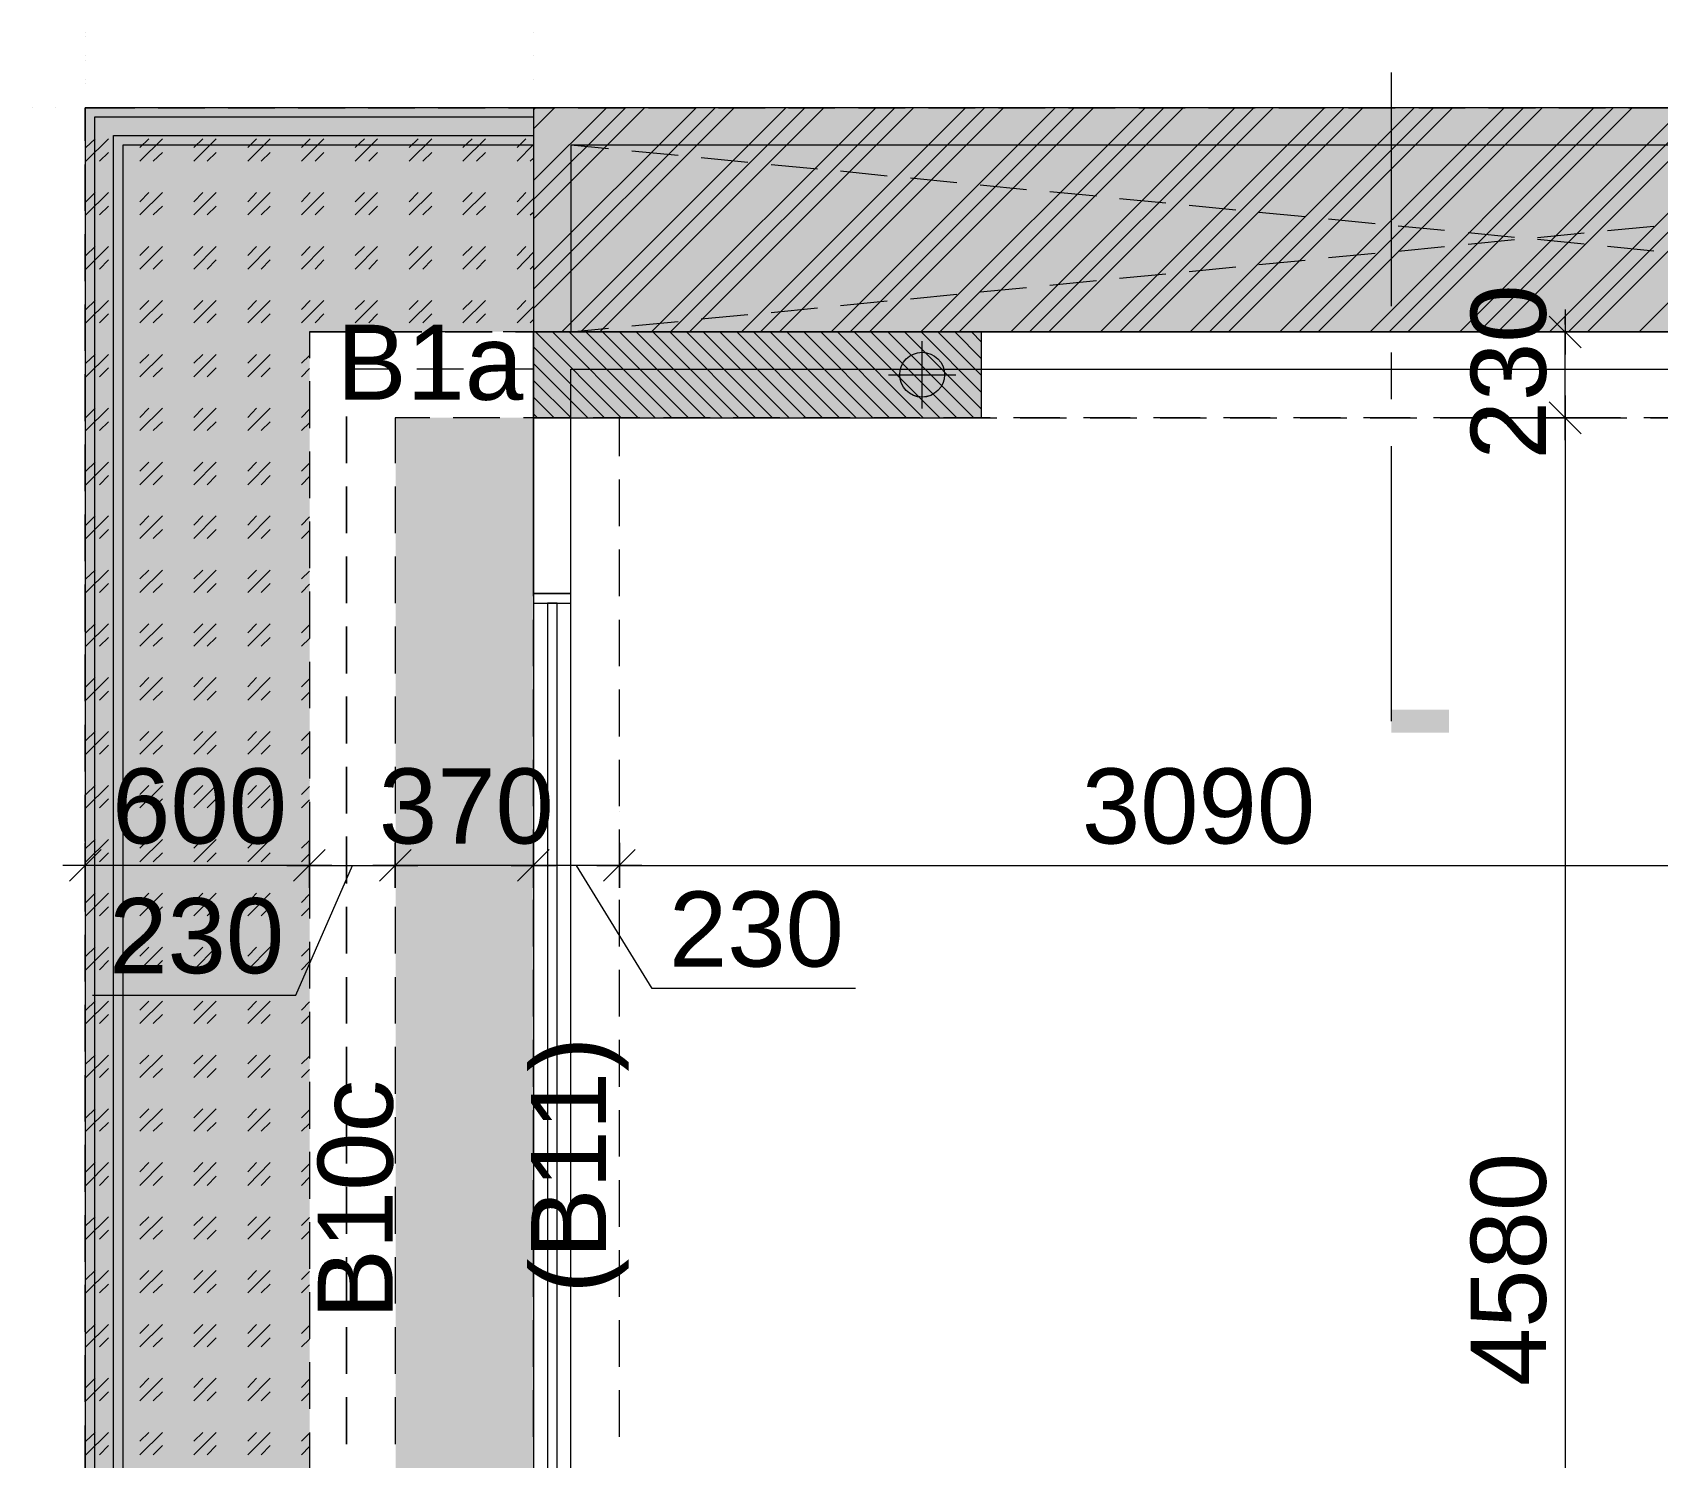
# Model space of a CAD drawing. Header units: millimetres. Extents: x -1303 to 98744, y -1303 to 90097.
# Drawn here: x 53802 to 58153, y 77660 to 81474 of the extents above; entities that cross this region are included whole.
import ezdxf

# ---------------------------------------------------------------- set-up
doc = ezdxf.new("R2010")
doc.units = ezdxf.units.MM
doc.layers.add('PDF_Geometry', color=7, linetype='Continuous')
doc.layers.add('PDF_Text', color=7, linetype='Continuous')
doc.layers.add('PDF_Solid Fills', color=192, linetype='Continuous', true_color=0xc2c0c0c0)
doc.styles.add('PDF ArialMT', font='arial.ttf')

msp = doc.modelspace()

# ---------------------------------------------------------------- linework, layer by layer
at = {"layer": 'PDF_Geometry', "lineweight": 0}
for points in [[(53943.54554, 81473.56296), (53943.54554, 81473.56296)], [(53943.54554, 81461.7115), (53943.54554, 81461.7115)], [(55143.59199, 81473.56296), (55143.59199, 81473.56296)], [(55143.59199, 81473.56296), (55143.59199, 81473.56296)], [(53943.54554, 81410.93373), (53943.54554, 81410.93373)], [(53943.54554, 81399.09054), (53943.54554, 81399.09054)], [(55143.59199, 81410.93373), (55143.59199, 81410.93373)], [(55143.59199, 81410.93373), (55143.59199, 81410.93373)], [(53943.54554, 81348.31276), (53943.54554, 81348.31276)], [(53943.54554, 81336.46131), (53943.54554, 81336.46131)], [(55143.59199, 81348.31276), (55143.59199, 81348.31276)], [(55143.59199, 81348.31276), (55143.59199, 81348.31276)], [(53802.21242, 81272.1461), (53802.21242, 81272.1461)], [(53863.99452, 81272.1461), (53863.99452, 81272.1461)], [(53943.54554, 81183.28499), (53943.54554, 81272.1461), (54076.41571, 81272.1461)], [(53943.54554, 81272.1461), (53943.54554, 81272.1461)], [(53943.54554, 81272.1461), (53943.54554, 81272.1461)], [(53943.54554, 81272.1461), (53943.54554, 81272.1461)], [(54139.04081, 81272.1461), (54263.44388, 81272.1461)], [(54326.0731, 81272.1461), (54451.3233, 81272.1461)], [(54513.94839, 81272.1461), (54639.20272, 81272.1461)], [(54700.9807, 81272.1461), (54826.23089, 81272.1461)], [(54888.86012, 81272.1461), (55014.11032, 81272.1461)], [(55076.73541, 81272.1461), (55201.14262, 81272.1461)], [(55143.59199, 81077.49796), (55339.08725, 81272.1461)], [(55143.59199, 80837.14652), (55579.43457, 81272.1461)], [(55143.59199, 81267.06336), (55149.51772, 81272.1461)], [(55143.59199, 81026.72018), (55389.86503, 81272.1461)], [(55143.59199, 80786.36874), (55630.21234, 81272.1461)], [(55143.59199, 81215.4426), (55200.29549, 81272.1461)], [(55143.59199, 80975.09115), (55440.6428, 81272.1461)], [(55143.59199, 80734.74797), (55680.99012, 81272.1461)], [(55143.59199, 81272.1461), (55143.59199, 81272.1461)], [(55143.59199, 81272.1461), (55143.59199, 81272.1461)], [(55219.75866, 80672.11875), (55819.78601, 81272.1461)], [(55263.76771, 81272.1461), (55389.01791, 81272.1461)], [(55270.53643, 80672.11875), (55870.56378, 81272.1461)], [(55321.31421, 80672.11875), (55921.34156, 81272.1461)], [(55451.64713, 81272.1461), (55576.0502, 81272.1461)], [(55460.1101, 80672.11875), (56060.13332, 81272.1461)], [(55510.88787, 80672.11875), (56110.9111, 81272.1461)], [(55561.66565, 80672.11875), (56161.68888, 81272.1461)], [(55638.67531, 81272.1461), (55763.92963, 81272.1461)], [(55700.45741, 80672.11875), (56300.48063, 81272.1461)], [(55751.23519, 80672.11875), (56351.25841, 81272.1461)], [(55802.01296, 80672.11875), (56402.03619, 81272.1461)], [(55826.55473, 81272.1461), (55950.96193, 81272.1461)], [(55940.80472, 80672.11875), (56540.82794, 81272.1461)], [(55991.5825, 80672.11875), (56591.60572, 81272.1461)], [(56013.58703, 81272.1461), (56138.83722, 81272.1461)], [(56043.2074, 80672.11875), (56643.23062, 81272.1461)], [(56181.15203, 80672.11875), (56781.17526, 81272.1461)], [(56201.46232, 81272.1461), (56326.71665, 81272.1461)], [(56231.92981, 80672.11875), (56831.95304, 81272.1461)], [(56283.55471, 80672.11875), (56883.57793, 81272.1461)], [(56388.49462, 81272.1461), (56513.74894, 81272.1461)], [(56421.49935, 80672.11875), (57021.5267, 81272.1461)], [(56472.27713, 80672.11875), (57072.30448, 81272.1461)], [(56523.90202, 80672.11875), (57123.92525, 81272.1461)], [(56576.37405, 81272.1461), (56701.62423, 81272.1461)], [(56661.85079, 80672.11875), (57261.87402, 81272.1461)], [(56713.47156, 80672.11875), (57313.49891, 81272.1461)], [(56764.24934, 81272.1461), (56888.65654, 81272.1461)], [(56764.24934, 80672.11875), (57364.27669, 81272.1461)], [(56902.19811, 80672.11875), (57502.22133, 81272.1461)], [(56951.28163, 81272.1461), (57076.53596, 81272.1461)], [(56953.823, 80672.11875), (57553.84623, 81272.1461)], [(57004.60077, 80672.11875), (57604.624, 81272.1461)], [(57139.16106, 81272.1461), (57263.56413, 81272.1461)], [(57142.54542, 80672.11875), (57742.56864, 81272.1461)], [(57194.17032, 80672.11875), (57794.19354, 81272.1461)], [(57244.94809, 80672.11875), (57844.97131, 81272.1461)], [(57326.19335, 81272.1461), (57451.44355, 81272.1461)], [(57383.73985, 80672.11875), (57982.91595, 81272.1461)], [(57434.51763, 80672.11875), (58034.54085, 81272.1461)], [(57485.2954, 80672.11875), (58085.31862, 81272.1461)], [(57514.06865, 81272.1461), (57638.47585, 81272.1461)], [(57624.08716, 80672.11875), (58224.11039, 81272.1461)], [(57674.86493, 80672.11875), (58274.88816, 81272.1461)], [(57701.10095, 81272.1461), (57826.35114, 81272.1461)], [(57725.64271, 80672.11875), (58325.66594, 81272.1461)], [(57864.43448, 80672.11875), (58464.46183, 81272.1461)], [(57888.98037, 81272.1461), (58014.23057, 81272.1461)], [(57915.21225, 80672.11875), (58515.2396, 81272.1461)], [(57965.99003, 80672.11875), (58566.01738, 81272.1461)], [(58076.00854, 81272.1461), (58201.26287, 81272.1461)], [(58104.78592, 80672.11875), (58704.80914, 81272.1461)], [(53945.23979, 81129.11873), (54005.32352, 81189.21072)], [(53945.23979, 81165.50781), (53969.78156, 81189.21072)], [(53981.62888, 81129.11873), (54005.32352, 81152.81337)], [(54089.95315, 81129.11873), (54150.041, 81189.21072)], [(54089.95315, 81165.50781), (54113.65192, 81189.21072)], [(54125.49924, 81129.11873), (54150.041, 81152.81337)], [(54233.82351, 81129.11873), (54293.91137, 81189.21072)], [(54233.82351, 81165.50781), (54258.3694, 81189.21072)], [(54270.21673, 81129.11873), (54293.91137, 81152.81337)], [(54378.54099, 81129.11873), (54438.62886, 81189.21072)], [(54378.54099, 81165.50781), (54402.23977, 81189.21072)], [(54414.08709, 81129.11873), (54438.62886, 81152.81337)], [(54522.41136, 81129.11873), (54582.49922, 81189.21072)], [(54522.41136, 81165.50781), (54546.11013, 81189.21072)], [(54558.80458, 81129.11873), (54582.49922, 81152.81337)], [(54666.28172, 81129.11873), (54726.36959, 81189.21072)], [(54666.28172, 81165.50781), (54690.82349, 81189.21072)], [(54702.67494, 81129.11873), (54726.36959, 81152.81337)], [(54810.99921, 81129.11873), (54871.08708, 81189.21072)], [(54810.99921, 81165.50781), (54834.69386, 81189.21072)], [(54847.3883, 81129.11873), (54871.08708, 81152.81337)], [(54954.86958, 81129.11873), (55014.95744, 81189.21072)], [(54954.86958, 81165.50781), (54979.41134, 81189.21072)], [(54991.25867, 81129.11873), (55014.95744, 81152.81337)], [(55099.58707, 81165.50781), (55123.2817, 81189.21072)], [(55099.58707, 81129.11873), (55143.59199, 81173.97077)], [(53943.54554, 80996.24856), (53943.54554, 81120.65577)], [(55135.12903, 81129.11873), (55143.59199, 81137.58169)], [(53945.23979, 80985.24837), (54005.32352, 81045.34036)], [(53945.23979, 81020.79446), (53969.78156, 81045.34036)], [(54089.95315, 80985.24837), (54150.041, 81045.34036)], [(54089.95315, 81020.79446), (54113.65192, 81045.34036)], [(54233.82351, 80985.24837), (54293.91137, 81045.34036)], [(54233.82351, 81020.79446), (54258.3694, 81045.34036)], [(54378.54099, 80985.24837), (54438.62886, 81045.34036)], [(54378.54099, 81020.79446), (54402.23977, 81045.34036)], [(54522.41136, 80985.24837), (54582.49922, 81045.34036)], [(54522.41136, 81020.79446), (54546.11013, 81045.34036)], [(54666.28172, 80985.24837), (54726.36959, 81045.34036)], [(54666.28172, 81020.79446), (54690.82349, 81045.34036)], [(54810.99921, 80985.24837), (54871.08708, 81045.34036)], [(54810.99921, 81020.79446), (54834.69386, 81045.34036)], [(54954.86958, 80985.24837), (55014.95744, 81045.34036)], [(54954.86958, 81020.79446), (54979.41134, 81045.34036)], [(55099.58707, 81020.79446), (55123.2817, 81045.34036)], [(55099.58707, 80985.24837), (55143.59199, 81029.25742)], [(53981.62888, 80985.24837), (54005.32352, 81008.943)], [(54125.49924, 80985.24837), (54150.041, 81008.943)], [(54270.21673, 80985.24837), (54293.91137, 81008.943)], [(54414.08709, 80985.24837), (54438.62886, 81008.943)], [(54558.80458, 80985.24837), (54582.49922, 81008.943)], [(54702.67494, 80985.24837), (54726.36959, 81008.943)], [(54847.3883, 80985.24837), (54871.08708, 81008.943)], [(54991.25867, 80985.24837), (55014.95744, 81008.943)], [(55135.12903, 80985.24837), (55143.59199, 80992.86833)], [(53943.54554, 80808.37741), (53943.54554, 80933.62759)], [(53945.23979, 80840.535), (54005.32352, 80900.61874)], [(53945.23979, 80876.92409), (53969.78156, 80900.61874)], [(54089.95315, 80840.535), (54150.041, 80900.61874)], [(54089.95315, 80876.92409), (54113.65192, 80900.61874)], [(54233.82351, 80840.535), (54293.91137, 80900.61874)], [(54233.82351, 80876.92409), (54258.3694, 80900.61874)], [(54378.54099, 80840.535), (54438.62886, 80900.61874)], [(54378.54099, 80876.92409), (54402.23977, 80900.61874)], [(54522.41136, 80840.535), (54582.49922, 80900.61874)], [(54522.41136, 80876.92409), (54546.11013, 80900.61874)], [(54666.28172, 80840.535), (54726.36959, 80900.61874)], [(54666.28172, 80876.92409), (54690.82349, 80900.61874)], [(54810.99921, 80840.535), (54871.08708, 80900.61874)], [(54810.99921, 80876.92409), (54834.69386, 80900.61874)], [(54954.86958, 80840.535), (55014.95744, 80900.61874)], [(54954.86958, 80876.92409), (54979.41134, 80900.61874)], [(55099.58707, 80876.92409), (55123.2817, 80900.61874)], [(53981.62888, 80840.535), (54005.32352, 80865.07264)], [(54125.49924, 80840.535), (54150.041, 80865.07264)], [(54270.21673, 80840.535), (54293.91137, 80865.07264)], [(54414.08709, 80840.535), (54438.62886, 80865.07264)], [(54558.80458, 80840.535), (54582.49922, 80865.07264)], [(54702.67494, 80840.535), (54726.36959, 80865.07264)], [(54847.3883, 80840.535), (54871.08708, 80865.07264)], [(54991.25867, 80840.535), (55014.95744, 80865.07264)], [(55099.58707, 80840.535), (55143.59199, 80885.38706)], [(55135.12903, 80840.535), (55143.59199, 80848.99797)], [(53943.54554, 80621.34097), (53943.54554, 80745.74817)], [(53945.23979, 80696.66464), (54005.32352, 80756.74837)], [(53945.23979, 80732.21074), (53969.78156, 80756.74837)], [(53981.62888, 80696.66464), (54005.32352, 80720.35929)], [(54089.95315, 80696.66464), (54150.041, 80756.74837)], [(54089.95315, 80732.21074), (54113.65192, 80756.74837)], [(54125.49924, 80696.66464), (54150.041, 80720.35929)], [(54233.82351, 80696.66464), (54293.91137, 80756.74837)], [(54233.82351, 80732.21074), (54258.3694, 80756.74837)], [(54270.21673, 80696.66464), (54293.91137, 80720.35929)], [(54378.54099, 80696.66464), (54438.62886, 80756.74837)], [(54378.54099, 80732.21074), (54402.23977, 80756.74837)], [(54414.08709, 80696.66464), (54438.62886, 80720.35929)], [(54522.41136, 80696.66464), (54582.49922, 80756.74837)], [(54522.41136, 80732.21074), (54546.11013, 80756.74837)], [(54558.80458, 80696.66464), (54582.49922, 80720.35929)], [(54666.28172, 80696.66464), (54726.36959, 80756.74837)], [(54666.28172, 80732.21074), (54690.82349, 80756.74837)], [(54702.67494, 80696.66464), (54726.36959, 80720.35929)], [(54810.99921, 80696.66464), (54871.08708, 80756.74837)], [(54810.99921, 80732.21074), (54834.69386, 80756.74837)], [(54847.3883, 80696.66464), (54871.08708, 80720.35929)], [(54954.86958, 80696.66464), (55014.95744, 80756.74837)], [(54954.86958, 80732.21074), (54979.41134, 80756.74837)], [(54991.25867, 80696.66464), (55014.95744, 80720.35929)], [(55099.58707, 80732.21074), (55123.2817, 80756.74837)], [(55099.58707, 80696.66464), (55143.59199, 80740.6737)], [(55135.12903, 80696.66464), (55143.59199, 80705.1276)], [(55149.51772, 80672.11875), (55378.86483, 80441.92451)], [(55194.36977, 80672.11875), (55423.71688, 80441.92451)], [(55239.22595, 80672.11875), (55469.41605, 80441.92451)], [(55284.07799, 80672.11875), (55514.27224, 80441.92451)], [(55328.93418, 80672.11875), (55559.12428, 80441.92451)], [(55373.78623, 80672.11875), (55603.98046, 80441.92451)], [(55418.63828, 80672.11875), (55648.83251, 80441.92451)], [(55463.49446, 80672.11875), (55693.68456, 80441.92451)], [(55508.3465, 80672.11875), (55738.54075, 80441.92451)], [(55553.20268, 80672.11875), (55783.39279, 80441.92451)], [(55598.05474, 80672.11875), (55828.24897, 80441.92451)], [(55642.90679, 80672.11875), (55873.10102, 80441.92451)], [(55687.76297, 80672.11875), (55917.95307, 80441.92451)], [(55732.61501, 80672.11875), (55962.80925, 80441.92451)], [(55777.47119, 80672.11875), (56007.6613, 80441.92451)], [(55822.32325, 80672.11875), (56052.51748, 80441.92451)], [(55868.02241, 80672.11875), (56097.36953, 80441.92451)], [(55912.8786, 80672.11875), (56142.22158, 80441.92451)], [(55957.73065, 80672.11875), (56187.07776, 80441.92451)], [(56002.5827, 80672.11875), (56231.92981, 80441.92451)], [(56047.43888, 80672.11875), (56277.62898, 80441.92451)], [(56092.29092, 80672.11875), (56322.48517, 80441.92451)], [(56137.14711, 80672.11875), (56343.64257, 80465.62742)], [(56181.99916, 80672.11875), (56343.64257, 80510.47946)], [(56226.85121, 80672.11875), (56343.64257, 80555.33151)], [(56271.70739, 80672.11875), (56343.64257, 80600.18357)], [(56316.55943, 80672.11875), (56343.64257, 80645.03561)], [(57905.90629, 80672.11875), (57905.90629, 80672.11875)], [(57997.30464, 80672.11875), (57997.30464, 80672.11875)], [(58059.92973, 80672.11875), (58059.92973, 80672.11875)], [(58122.55484, 80672.11875), (58122.55484, 80672.11875)], [(55143.59199, 80632.34117), (55334.00865, 80441.92451)], [(53945.23979, 80551.94302), (54005.32352, 80612.03501)], [(53945.23979, 80588.34038), (53969.78156, 80612.03501)], [(54089.95315, 80551.94302), (54150.041, 80612.03501)], [(54089.95315, 80588.34038), (54113.65192, 80612.03501)], [(54233.82351, 80551.94302), (54293.91137, 80612.03501)], [(54233.82351, 80588.34038), (54258.3694, 80612.03501)], [(54378.54099, 80551.94302), (54438.62886, 80612.03501)], [(54378.54099, 80588.34038), (54402.23977, 80612.03501)], [(54522.41136, 80588.34038), (54543.56876, 80609.49778)], [(55143.59199, 80587.48912), (55289.1566, 80441.92451)], [(53943.54554, 80433.46154), (53943.54554, 80558.72001)], [(53981.62888, 80551.94302), (54005.32352, 80576.48892)], [(54125.49924, 80551.94302), (54150.041, 80576.48892)], [(54270.21673, 80551.94302), (54293.91137, 80576.48892)], [(54414.08709, 80551.94302), (54438.62886, 80576.48892)], [(54522.41136, 80551.94302), (54543.56876, 80573.95168)], [(55143.59199, 80542.63707), (55244.30455, 80441.92451)], [(53945.23979, 80408.07266), (54005.32352, 80468.16465)], [(53945.23979, 80443.61876), (53969.78156, 80468.16465)], [(54089.95315, 80408.07266), (54150.041, 80468.16465)], [(54089.95315, 80443.61876), (54113.65192, 80468.16465)], [(54233.82351, 80408.07266), (54293.91137, 80468.16465)], [(54233.82351, 80443.61876), (54258.3694, 80468.16465)], [(54378.54099, 80408.07266), (54438.62886, 80468.16465)], [(54378.54099, 80443.61876), (54402.23977, 80468.16465)], [(54522.41136, 80443.61876), (54543.56876, 80465.62742)], [(55143.59199, 80497.78502), (55199.44837, 80441.92451)], [(53981.62888, 80408.07266), (54005.32352, 80431.77557)], [(54125.49924, 80408.07266), (54150.041, 80431.77557)], [(54270.21673, 80408.07266), (54293.91137, 80431.77557)], [(54414.08709, 80408.07266), (54438.62886, 80431.77557)], [(54522.41136, 80408.07266), (54543.56876, 80429.23006)], [(55143.59199, 80452.93298), (55154.59632, 80441.92451)], [(57905.90629, 80441.92451), (57905.90629, 80441.92451)], [(57905.90629, 80441.92451), (57905.90629, 80441.92451)], [(57997.30464, 80441.92451), (57997.30464, 80441.92451)], [(57997.30464, 80441.92451), (57997.30464, 80441.92451)], [(58059.92973, 80441.92451), (58059.92973, 80441.92451)], [(58059.92973, 80441.92451), (58059.92973, 80441.92451)], [(58122.55484, 80441.92451), (58122.55484, 80441.92451)], [(58122.55484, 80441.92451), (58122.55484, 80441.92451)], [(53943.54554, 80246.43338), (53943.54554, 80370.84058)], [(53945.23979, 80263.3593), (54005.32352, 80323.44303)], [(53945.23979, 80299.74839), (53969.78156, 80323.44303)], [(53981.62888, 80263.3593), (54005.32352, 80287.9052)], [(54089.95315, 80263.3593), (54150.041, 80323.44303)], [(54089.95315, 80299.74839), (54113.65192, 80323.44303)], [(54125.49924, 80263.3593), (54150.041, 80287.9052)], [(54233.82351, 80263.3593), (54293.91137, 80323.44303)], [(54233.82351, 80299.74839), (54258.3694, 80323.44303)], [(54270.21673, 80263.3593), (54293.91137, 80287.9052)], [(54378.54099, 80263.3593), (54438.62886, 80323.44303)], [(54378.54099, 80299.74839), (54402.23977, 80323.44303)], [(54414.08709, 80263.3593), (54438.62886, 80287.9052)], [(54522.41136, 80299.74839), (54543.56876, 80320.9058)], [(54522.41136, 80263.3593), (54543.56876, 80285.3597)], [(53943.54554, 80058.55396), (53943.54554, 80183.80415)], [(53945.23979, 80119.48894), (54005.32352, 80179.57266)], [(53945.23979, 80155.03503), (53969.78156, 80179.57266)], [(54089.95315, 80119.48894), (54150.041, 80179.57266)], [(54089.95315, 80155.03503), (54113.65192, 80179.57266)], [(54233.82351, 80119.48894), (54293.91137, 80179.57266)], [(54233.82351, 80155.03503), (54258.3694, 80179.57266)], [(54378.54099, 80119.48894), (54438.62886, 80179.57266)], [(54378.54099, 80155.03503), (54402.23977, 80179.57266)], [(54522.41136, 80155.03503), (54543.56876, 80177.03543)], [(53981.62888, 80119.48894), (54005.32352, 80143.18358)], [(54125.49924, 80119.48894), (54150.041, 80143.18358)], [(54270.21673, 80119.48894), (54293.91137, 80143.18358)], [(54414.08709, 80119.48894), (54438.62886, 80143.18358)], [(54522.41136, 80119.48894), (54543.56876, 80140.64635)], [(53945.23979, 79974.77559), (54005.32352, 80034.85931)], [(53945.23979, 80011.16467), (53969.78156, 80034.85931)], [(54089.95315, 79974.77559), (54150.041, 80034.85931)], [(54089.95315, 80011.16467), (54113.65192, 80034.85931)], [(54233.82351, 79974.77559), (54293.91137, 80034.85931)], [(54233.82351, 80011.16467), (54258.3694, 80034.85931)], [(54378.54099, 79974.77559), (54438.62886, 80034.85931)], [(54378.54099, 80011.16467), (54402.23977, 80034.85931)], [(54522.41136, 80011.16467), (54543.56876, 80032.32207)], [(53943.54554, 79870.67453), (53943.54554, 79995.93299)], [(53981.62888, 79974.77559), (54005.32352, 79999.31322)], [(54125.49924, 79974.77559), (54150.041, 79999.31322)], [(54270.21673, 79974.77559), (54293.91137, 79999.31322)], [(54414.08709, 79974.77559), (54438.62886, 79999.31322)], [(54522.41136, 79974.77559), (54543.56876, 79996.77598)], [(53945.23979, 79830.90522), (54005.32352, 79890.98895)], [(53945.23979, 79867.2943), (53969.78156, 79890.98895)], [(54089.95315, 79830.90522), (54150.041, 79890.98895)], [(54089.95315, 79867.2943), (54113.65192, 79890.98895)], [(54233.82351, 79830.90522), (54293.91137, 79890.98895)], [(54233.82351, 79867.2943), (54258.3694, 79890.98895)], [(54378.54099, 79830.90522), (54438.62886, 79890.98895)], [(54378.54099, 79867.2943), (54402.23977, 79890.98895)], [(53981.62888, 79830.90522), (54005.32352, 79854.59986)], [(54125.49924, 79830.90522), (54150.041, 79854.59986)], [(54270.21673, 79830.90522), (54293.91137, 79854.59986)], [(54414.08709, 79830.90522), (54438.62886, 79854.59986)], [(54522.41136, 79867.2943), (54543.56876, 79888.45171)], [(54522.41136, 79830.90522), (54543.56876, 79852.06263)], [(53943.54554, 79683.64636), (53943.54554, 79808.89656)], [(53945.23979, 79687.03486), (54005.32352, 79747.11858)], [(53945.23979, 79722.57268), (53969.78156, 79747.11858)], [(54089.95315, 79687.03486), (54150.041, 79747.11858)], [(54089.95315, 79722.57268), (54113.65192, 79747.11858)], [(54233.82351, 79687.03486), (54293.91137, 79747.11858)], [(54233.82351, 79722.57268), (54258.3694, 79747.11858)], [(54378.54099, 79687.03486), (54438.62886, 79747.11858)], [(54378.54099, 79722.57268), (54402.23977, 79747.11858)], [(54522.41136, 79722.57268), (54543.56876, 79743.73009)], [(53981.62888, 79687.03486), (54005.32352, 79710.72949)], [(54125.49924, 79687.03486), (54150.041, 79710.72949)], [(54270.21673, 79687.03486), (54293.91137, 79710.72949)], [(54414.08709, 79687.03486), (54438.62886, 79710.72949)], [(54522.41136, 79687.03486), (54543.56876, 79708.19226)], [(53943.54554, 79495.76694), (53943.54554, 79621.01713)], [(53945.23979, 79542.31324), (54005.32352, 79602.40523)], [(53945.23979, 79578.70232), (53969.78156, 79602.40523)], [(54089.95315, 79542.31324), (54150.041, 79602.40523)], [(54089.95315, 79578.70232), (54113.65192, 79602.40523)], [(54233.82351, 79542.31324), (54293.91137, 79602.40523)], [(54233.82351, 79578.70232), (54258.3694, 79602.40523)], [(54378.54099, 79542.31324), (54438.62886, 79602.40523)], [(54378.54099, 79578.70232), (54402.23977, 79602.40523)], [(54522.41136, 79578.70232), (54543.56876, 79599.85973)], [(53981.62888, 79542.31324), (54005.32352, 79566.00787)], [(54125.49924, 79542.31324), (54150.041, 79566.00787)], [(54270.21673, 79542.31324), (54293.91137, 79566.00787)], [(54414.08709, 79542.31324), (54438.62886, 79566.00787)], [(54522.41136, 79542.31324), (54543.56876, 79563.47064)], [(53943.54554, 79472.0723), (53943.54554, 79472.0723)], [(53945.23979, 79398.44287), (54005.32352, 79458.53487)], [(53945.23979, 79433.98897), (53969.78156, 79458.53487)], [(54089.95315, 79398.44287), (54150.041, 79458.53487)], [(54089.95315, 79433.98897), (54113.65192, 79458.53487)], [(54233.82351, 79398.44287), (54293.91137, 79458.53487)], [(54233.82351, 79433.98897), (54258.3694, 79458.53487)], [(54378.54099, 79398.44287), (54438.62886, 79458.53487)], [(54378.54099, 79433.98897), (54402.23977, 79458.53487)], [(54522.41136, 79433.98897), (54543.56876, 79455.98936)], [(54543.56876, 79472.0723), (54543.56876, 79472.0723)], [(54543.56876, 79472.0723), (54543.56876, 79472.0723)], [(54773.76301, 79472.0723), (54773.76301, 79472.0723)], [(54773.76301, 79472.0723), (54773.76301, 79472.0723)], [(55143.59199, 79472.0723), (55143.59199, 79472.0723)], [(55143.59199, 79472.0723), (55143.59199, 79472.0723)], [(55373.78623, 79472.0723), (55373.78623, 79472.0723)], [(55373.78623, 79472.0723), (55373.78623, 79472.0723)], [(53943.54554, 79308.73877), (53943.54554, 79433.14598)], [(53981.62888, 79398.44287), (54005.32352, 79422.13751)], [(54125.49924, 79398.44287), (54150.041, 79422.13751)], [(54270.21673, 79398.44287), (54293.91137, 79422.13751)], [(54414.08709, 79398.44287), (54438.62886, 79422.13751)], [(54522.41136, 79398.44287), (54543.56876, 79419.60028)], [(53943.54554, 79389.97991), (53943.54554, 79389.97991)], [(54543.56876, 79389.97991), (54543.56876, 79389.97991)], [(54543.56876, 79389.97991), (54543.56876, 79389.97991)], [(54773.76301, 79389.97991), (54773.76301, 79389.97991)], [(54773.76301, 79389.97991), (54773.76301, 79389.97991)], [(55143.59199, 79389.97991), (55143.59199, 79389.97991)], [(55143.59199, 79389.97991), (55143.59199, 79389.97991)], [(55373.78623, 79389.97991), (55373.78623, 79389.97991)], [(55373.78623, 79389.97991), (55373.78623, 79389.97991)], [(53943.54554, 79327.35895), (53943.54554, 79327.35895)], [(54543.56876, 79327.35895), (54543.56876, 79327.35895)], [(54543.56876, 79327.35895), (54543.56876, 79327.35895)], [(54773.76301, 79327.35895), (54773.76301, 79327.35895)], [(54773.76301, 79327.35895), (54773.76301, 79327.35895)], [(55143.59199, 79327.35895), (55143.59199, 79327.35895)], [(55143.59199, 79327.35895), (55143.59199, 79327.35895)], [(55373.78623, 79327.35895), (55373.78623, 79327.35895)], [(55373.78623, 79327.35895), (55373.78623, 79327.35895)], [(53945.23979, 79253.72951), (54005.32352, 79313.81325)], [(53945.23979, 79290.1186), (53969.78156, 79313.81325)], [(54089.95315, 79253.72951), (54150.041, 79313.81325)], [(54089.95315, 79290.1186), (54113.65192, 79313.81325)], [(54233.82351, 79253.72951), (54293.91137, 79313.81325)], [(54233.82351, 79290.1186), (54258.3694, 79313.81325)], [(54378.54099, 79253.72951), (54438.62886, 79313.81325)], [(54378.54099, 79290.1186), (54402.23977, 79313.81325)], [(54522.41136, 79290.1186), (54543.56876, 79311.27601)], [(53943.54554, 79120.85935), (53943.54554, 79246.10955)], [(53943.54554, 79244.41529), (53943.54554, 79244.41529)], [(53981.62888, 79253.72951), (54005.32352, 79278.26715)], [(54125.49924, 79253.72951), (54150.041, 79278.26715)], [(54270.21673, 79253.72951), (54293.91137, 79278.26715)], [(54414.08709, 79253.72951), (54438.62886, 79278.26715)], [(54522.41136, 79253.72951), (54543.56876, 79275.72992)], [(54543.56876, 79244.41529), (54543.56876, 79244.41529)], [(54543.56876, 79244.41529), (54543.56876, 79244.41529)], [(54773.76301, 79244.41529), (54773.76301, 79244.41529)], [(54773.76301, 79244.41529), (54773.76301, 79244.41529)], [(55143.59199, 79244.41529), (55143.59199, 79244.41529)], [(55143.59199, 79244.41529), (55143.59199, 79244.41529)], [(55373.78623, 79244.41529), (55373.78623, 79244.41529)], [(55373.78623, 79244.41529), (55373.78623, 79244.41529)], [(53945.23979, 79109.85915), (54005.32352, 79169.94288)], [(53945.23979, 79145.40525), (53969.78156, 79169.94288)], [(54089.95315, 79109.85915), (54150.041, 79169.94288)], [(54089.95315, 79145.40525), (54113.65192, 79169.94288)], [(54233.82351, 79109.85915), (54293.91137, 79169.94288)], [(54233.82351, 79145.40525), (54258.3694, 79169.94288)], [(54378.54099, 79109.85915), (54438.62886, 79169.94288)], [(54378.54099, 79145.40525), (54402.23977, 79169.94288)], [(54522.41136, 79145.40525), (54543.56876, 79167.40564)], [(53981.62888, 79109.85915), (54005.32352, 79133.55379)], [(54125.49924, 79109.85915), (54150.041, 79133.55379)], [(54270.21673, 79109.85915), (54293.91137, 79133.55379)], [(54414.08709, 79109.85915), (54438.62886, 79133.55379)], [(54522.41136, 79109.85915), (54543.56876, 79131.01655)], [(53943.54554, 78933.83118), (53943.54554, 79058.23012)], [(53945.23979, 78965.13753), (54005.32352, 79025.22952)], [(53945.23979, 79001.53489), (53969.78156, 79025.22952)], [(54089.95315, 78965.13753), (54150.041, 79025.22952)], [(54089.95315, 79001.53489), (54113.65192, 79025.22952)], [(54233.82351, 78965.13753), (54293.91137, 79025.22952)], [(54233.82351, 79001.53489), (54258.3694, 79025.22952)], [(54378.54099, 78965.13753), (54438.62886, 79025.22952)], [(54378.54099, 79001.53489), (54402.23977, 79025.22952)], [(54522.41136, 79001.53489), (54543.56876, 79022.69229)], [(53981.62888, 78965.13753), (54005.32352, 78989.68343)], [(54125.49924, 78965.13753), (54150.041, 78989.68343)], [(54270.21673, 78965.13753), (54293.91137, 78989.68343)], [(54414.08709, 78965.13753), (54438.62886, 78989.68343)], [(54522.41136, 78965.13753), (54543.56876, 78987.14619)], [(53943.54554, 78745.95176), (53943.54554, 78871.20195)], [(53945.23979, 78821.26716), (54005.32352, 78881.35916)], [(53945.23979, 78856.81327), (53969.78156, 78881.35916)], [(53981.62888, 78821.26716), (54005.32352, 78844.97008)], [(54089.95315, 78821.26716), (54150.041, 78881.35916)], [(54089.95315, 78856.81327), (54113.65192, 78881.35916)], [(54125.49924, 78821.26716), (54150.041, 78844.97008)], [(54233.82351, 78821.26716), (54293.91137, 78881.35916)], [(54233.82351, 78856.81327), (54258.3694, 78881.35916)], [(54270.21673, 78821.26716), (54293.91137, 78844.97008)], [(54378.54099, 78821.26716), (54438.62886, 78881.35916)], [(54378.54099, 78856.81327), (54402.23977, 78881.35916)], [(54414.08709, 78821.26716), (54438.62886, 78844.97008)], [(54522.41136, 78856.81327), (54543.56876, 78878.82193)], [(54522.41136, 78821.26716), (54543.56876, 78842.42457)], [(53945.23979, 78676.55381), (54005.32352, 78736.63754)], [(53945.23979, 78712.9429), (53969.78156, 78736.63754)], [(54089.95315, 78676.55381), (54150.041, 78736.63754)], [(54089.95315, 78712.9429), (54113.65192, 78736.63754)], [(54233.82351, 78676.55381), (54293.91137, 78736.63754)], [(54233.82351, 78712.9429), (54258.3694, 78736.63754)], [(54378.54099, 78676.55381), (54438.62886, 78736.63754)], [(54378.54099, 78712.9429), (54402.23977, 78736.63754)], [(54522.41136, 78712.9429), (54543.56876, 78734.10031)], [(53943.54554, 78558.91532), (53943.54554, 78683.32253)], [(53981.62888, 78676.55381), (54005.32352, 78701.09971)], [(54125.49924, 78676.55381), (54150.041, 78701.09971)], [(54270.21673, 78676.55381), (54293.91137, 78701.09971)], [(54414.08709, 78676.55381), (54438.62886, 78701.09971)], [(54522.41136, 78676.55381), (54543.56876, 78698.55421)], [(53945.23979, 78532.68345), (54005.32352, 78592.76717)], [(53945.23979, 78569.07254), (53969.78156, 78592.76717)], [(54089.95315, 78532.68345), (54150.041, 78592.76717)], [(54089.95315, 78569.07254), (54113.65192, 78592.76717)], [(54233.82351, 78532.68345), (54293.91137, 78592.76717)], [(54233.82351, 78569.07254), (54258.3694, 78592.76717)], [(54378.54099, 78532.68345), (54438.62886, 78592.76717)], [(54378.54099, 78569.07254), (54402.23977, 78592.76717)], [(54522.41136, 78569.07254), (54543.56876, 78590.22994)], [(53981.62888, 78532.68345), (54005.32352, 78556.37809)], [(54125.49924, 78532.68345), (54150.041, 78556.37809)], [(54270.21673, 78532.68345), (54293.91137, 78556.37809)], [(54414.08709, 78532.68345), (54438.62886, 78556.37809)], [(54522.41136, 78532.68345), (54543.56876, 78553.84085)], [(53943.54554, 78371.04417), (53943.54554, 78496.29436)], [(53945.23979, 78387.9701), (54005.32352, 78448.89681)], [(53945.23979, 78424.35918), (53969.78156, 78448.89681)], [(53981.62888, 78387.9701), (54005.32352, 78412.50773)], [(54089.95315, 78387.9701), (54150.041, 78448.89681)], [(54089.95315, 78424.35918), (54113.65192, 78448.89681)], [(54125.49924, 78387.9701), (54150.041, 78412.50773)], [(54233.82351, 78387.9701), (54293.91137, 78448.89681)], [(54233.82351, 78424.35918), (54258.3694, 78448.89681)], [(54270.21673, 78387.9701), (54293.91137, 78412.50773)], [(54378.54099, 78387.9701), (54438.62886, 78448.89681)], [(54378.54099, 78424.35918), (54402.23977, 78448.89681)], [(54414.08709, 78387.9701), (54438.62886, 78412.50773)], [(54522.41136, 78424.35918), (54543.56876, 78445.51658)], [(54522.41136, 78387.9701), (54543.56876, 78409.97049)], [(53943.54554, 78183.16474), (53943.54554, 78308.41494)], [(53945.23979, 78244.09973), (54005.32352, 78304.18346)], [(53945.23979, 78280.48881), (53969.78156, 78304.18346)], [(54089.95315, 78244.09973), (54150.041, 78304.18346)], [(54089.95315, 78280.48881), (54113.65192, 78304.18346)], [(54233.82351, 78244.09973), (54293.91137, 78304.18346)], [(54233.82351, 78280.48881), (54258.3694, 78304.18346)], [(54378.54099, 78244.09973), (54438.62886, 78304.18346)], [(54378.54099, 78280.48881), (54402.23977, 78304.18346)], [(54522.41136, 78280.48881), (54543.56876, 78301.64622)], [(53981.62888, 78244.09973), (54005.32352, 78267.79437)], [(54125.49924, 78244.09973), (54150.041, 78267.79437)], [(54270.21673, 78244.09973), (54293.91137, 78267.79437)], [(54414.08709, 78244.09973), (54438.62886, 78267.79437)], [(54522.41136, 78244.09973), (54543.56876, 78265.25714)], [(53945.23979, 78100.22937), (54005.32352, 78160.31309)], [(53945.23979, 78135.76719), (53969.78156, 78160.31309)], [(54089.95315, 78100.22937), (54150.041, 78160.31309)], [(54089.95315, 78135.76719), (54113.65192, 78160.31309)], [(54233.82351, 78100.22937), (54293.91137, 78160.31309)], [(54233.82351, 78135.76719), (54258.3694, 78160.31309)], [(54378.54099, 78100.22937), (54438.62886, 78160.31309)], [(54378.54099, 78135.76719), (54402.23977, 78160.31309)], [(54522.41136, 78135.76719), (54543.56876, 78157.77585)], [(53943.54554, 77996.12831), (53943.54554, 78121.38677)], [(53981.62888, 78100.22937), (54005.32352, 78123.924)], [(54125.49924, 78100.22937), (54150.041, 78123.924)], [(54270.21673, 78100.22937), (54293.91137, 78123.924)], [(54414.08709, 78100.22937), (54438.62886, 78123.924)], [(54522.41136, 78100.22937), (54543.56876, 78121.38677)], [(53945.23979, 77955.50775), (54005.32352, 78015.59974)], [(53945.23979, 77991.89683), (53969.78156, 78015.59974)], [(53981.62888, 77955.50775), (54005.32352, 77980.05364)], [(54089.95315, 77955.50775), (54150.041, 78015.59974)], [(54089.95315, 77991.89683), (54113.65192, 78015.59974)], [(54125.49924, 77955.50775), (54150.041, 77980.05364)], [(54233.82351, 77955.50775), (54293.91137, 78015.59974)], [(54233.82351, 77991.89683), (54258.3694, 78015.59974)], [(54270.21673, 77955.50775), (54293.91137, 77980.05364)], [(54378.54099, 77955.50775), (54438.62886, 78015.59974)], [(54378.54099, 77991.89683), (54402.23977, 78015.59974)], [(54414.08709, 77955.50775), (54438.62886, 77980.05364)], [(54522.41136, 77991.89683), (54543.56876, 78013.05423)], [(54522.41136, 77955.50775), (54543.56876, 77976.66515)], [(53943.54554, 77808.25716), (53943.54554, 77933.50734)], [(53945.23979, 77811.63738), (54005.32352, 77871.72938)], [(53945.23979, 77847.18347), (53969.78156, 77871.72938)], [(54089.95315, 77811.63738), (54150.041, 77871.72938)], [(54089.95315, 77847.18347), (54113.65192, 77871.72938)], [(54233.82351, 77811.63738), (54293.91137, 77871.72938)], [(54233.82351, 77847.18347), (54258.3694, 77871.72938)], [(54378.54099, 77811.63738), (54438.62886, 77871.72938)], [(54378.54099, 77847.18347), (54402.23977, 77871.72938)], [(54522.41136, 77847.18347), (54543.56876, 77869.18387)], [(53981.62888, 77811.63738), (54005.32352, 77835.33202)], [(54125.49924, 77811.63738), (54150.041, 77835.33202)], [(54270.21673, 77811.63738), (54293.91137, 77835.33202)], [(54414.08709, 77811.63738), (54438.62886, 77835.33202)], [(54522.41136, 77811.63738), (54543.56876, 77832.79479)], [(53943.54554, 77621.22072), (53943.54554, 77745.62792)], [(53945.23979, 77666.92402), (54005.32352, 77727.00776)], [(53945.23979, 77703.31311), (53969.78156, 77727.00776)], [(54089.95315, 77666.92402), (54150.041, 77727.00776)], [(54089.95315, 77703.31311), (54113.65192, 77727.00776)], [(54233.82351, 77666.92402), (54293.91137, 77727.00776)], [(54233.82351, 77703.31311), (54258.3694, 77727.00776)], [(54378.54099, 77666.92402), (54438.62886, 77727.00776)], [(54378.54099, 77703.31311), (54402.23977, 77727.00776)], [(54522.41136, 77703.31311), (54543.56876, 77724.47052)], [(53981.62888, 77666.92402), (54005.32352, 77691.46165)], [(54125.49924, 77666.92402), (54150.041, 77691.46165)], [(54270.21673, 77666.92402), (54293.91137, 77691.46165)], [(54414.08709, 77666.92402), (54438.62886, 77691.46165)], [(54522.41136, 77666.92402), (54543.56876, 77688.92442)]]:
    msp.add_lwpolyline(points, dxfattribs=at)
at = {"layer": 'PDF_Geometry', "color": 1, "lineweight": 0}
for points in [[(57440.44335, 81366.93294), (57440.44335, 80741.51669)], [(57440.44335, 80617.10949), (57440.44335, 80491.85929)], [(57440.44335, 80366.6091), (57440.44335, 79630.33135)]]:
    msp.add_lwpolyline(points, dxfattribs=at)
at = {"layer": 'PDF_Geometry', "color": 9, "lineweight": 0, "true_color": 0xc0c0c0}
for points in [[(55143.59199, 81272.1461), (53943.54554, 81272.1461), (53943.54554, 66642.22096)], [(55344.16586, 66057.42941), (53968.93443, 66057.42941), (53968.93443, 66642.22096), (53968.93443, 81247.60021), (55143.59199, 81247.60021)], [(59749.1379, 81272.1461), (60459.17964, 81272.1461), (60459.17964, 81172.2848), (59749.1379, 81172.2848), (58948.54081, 81172.2848), (58948.54081, 81272.1461), (55143.59199, 81272.1461), (55143.59199, 80672.11875), (55062.35085, 80672.11875)], [(55344.16586, 66107.36007), (54018.86508, 66107.36007), (54018.86508, 66642.22096), (54018.86508, 81197.67369), (55143.59199, 81197.67369)], [(55143.59199, 81172.2848), (54044.25397, 81172.2848), (54044.25397, 66642.22096)], [(58948.54081, 81172.2848), (55243.45743, 81172.2848), (55243.45743, 80672.11875), (55344.16586, 80682.27595)], [(55344.16586, 81162.12758), (55243.45743, 81172.2848)], [(55531.19816, 81144.3504), (55406.79095, 81156.20186)], [(55717.38334, 81125.7385), (55592.97613, 81138.43295)], [(55904.41563, 81107.96132), (55780.00843, 81119.81277)], [(56090.60081, 81089.34115), (55966.19361, 81102.03559)], [(56277.62898, 81071.57223), (56153.22591, 81083.42369)], [(56463.81416, 81052.95207), (56339.41109, 81064.80351)], [(56650.84646, 81035.18315), (56526.44339, 81047.02633)], [(56837.03164, 81016.56298), (56712.62856, 81028.41443)], [(57024.06394, 80997.94281), (56899.65674, 81010.63725)], [(57210.24912, 80980.17389), (57085.84192, 80992.01708)], [(57397.28142, 80961.55372), (57272.87421, 80974.24816)], [(57583.4666, 80943.78481), (57459.05939, 80955.628)], [(57770.49889, 80925.16463), (57646.09169, 80937.85908)], [(57832.27687, 80925.16463), (57956.68407, 80937.85908)], [(58019.30917, 80943.78481), (58143.71224, 80955.628)], [(57459.05939, 80888.77555), (57583.4666, 80900.61874)], [(57646.09169, 80907.38745), (57770.49889, 80919.23891)], [(57956.68407, 80907.38745), (57832.27687, 80919.23891)], [(58143.71224, 80888.77555), (58019.30917, 80900.61874)], [(56899.65674, 80833.76629), (57024.06394, 80846.46074)], [(57085.84192, 80852.37819), (57210.24912, 80864.22965)], [(57272.87421, 80870.99837), (57397.28142, 80882.84982)], [(56526.44339, 80797.36894), (56650.84646, 80810.06338)], [(56712.62856, 80815.98911), (56837.03164, 80827.84056)], [(56153.22591, 80760.97986), (56277.62898, 80773.6743)], [(56339.41109, 80779.60002), (56463.81416, 80791.45148)], [(55592.97613, 80706.82185), (55717.38334, 80718.66504)], [(55780.00843, 80724.59077), (55904.41563, 80736.44222)], [(55966.19361, 80743.21093), (56090.60081, 80755.05412)], [(54624.81403, 80672.11875), (54543.56876, 80672.11875), (54543.56876, 80601.87781)], [(54812.69346, 80672.11875), (54687.43913, 80672.11875)], [(54999.72163, 80672.11875), (54875.31856, 80672.11875)], [(55243.45743, 79972.23008), (55143.59199, 79972.23008), (55143.59199, 80672.11875), (59066.17517, 80672.11875), (55143.59199, 80672.11875), (55143.59199, 79972.23008), (55243.45743, 79972.23008), (55243.45743, 80572.25744), (58593.94351, 80572.25744), (58593.94351, 80342.06321), (58693.80481, 80342.06321), (58693.80481, 80572.25744), (59066.17517, 80572.25744), (59066.17517, 80672.11875), (59116.10995, 80572.25744), (59122.03154, 80483.39633)], [(55406.79095, 80688.20168), (55531.19816, 80700.04487)], [(54768.6844, 80572.25744), (54643.4342, 80572.25744), (54643.4342, 80508.78522), (54643.4342, 80572.25744)], [(54956.56382, 80572.25744), (54831.30949, 80572.25744)], [(55143.59199, 80572.25744), (55019.18892, 80572.25744)], [(54543.56876, 80540.09983), (54543.56876, 80414.84964)], [(54543.56876, 80352.22041), (54543.56876, 80226.97021)], [(54543.56876, 80165.19225), (54543.56876, 80039.93378)], [(54543.56876, 79977.31282), (54543.56876, 79852.06263)], [(54543.56876, 79789.4334), (54543.56876, 79665.0262)], [(54543.56876, 79602.40523), (54543.56876, 79477.14677)], [(54543.56876, 79414.5258), (54543.56876, 79290.1186)], [(54543.56876, 79227.48937), (54543.56876, 79102.23918)], [(54543.56876, 79039.61822), (54543.56876, 78915.21101)], [(54543.56876, 78852.58178), (54543.56876, 78727.33159)], [(54543.56876, 78664.70236), (54543.56876, 78539.45217)], [(54543.56876, 78477.67419), (54543.56876, 78352.42399)], [(54543.56876, 78289.79477), (54543.56876, 78164.54457)], [(54543.56876, 78101.91534), (54543.56876, 77977.51641)], [(54543.56876, 77914.88718), (54543.56876, 77789.63698)], [(54543.56876, 77727.00776), (54543.56876, 77602.60055)]]:
    msp.add_lwpolyline(points, dxfattribs=at)
at = {"layer": 'PDF_Geometry', "color": 122, "lineweight": 0, "true_color": 0x00b88a}
for points in [[(57905.90629, 80732.21074), (57905.90629, 80612.03501)], [(57965.99003, 80672.11875), (57846.66556, 80672.11875)], [(57863.59148, 80714.43356), (57949.0641, 80629.80394)], [(57905.90629, 80692.43316), (57905.90629, 80711.89632)], [(57905.90629, 80441.92451), (57905.90629, 80672.11875)], [(57905.90629, 80402.1552), (57905.90629, 80422.46135), (57905.90629, 75882.0819), (57905.90629, 75902.39631)], [(53985.86036, 79286.73011), (53901.23073, 79202.10048)], [(53943.54554, 79184.33157), (53943.54554, 79304.50729)], [(54003.63341, 79244.41529), (53883.45768, 79244.41529)], [(53963.00871, 78897.43383), (54507.17968, 78897.43383), (54658.66589, 79244.41529)], [(54524.10561, 79244.41529), (53963.85582, 79244.41529)], [(54563.87905, 79244.41529), (54753.45272, 79244.41529), (54733.98542, 79244.41529)], [(55143.59199, 79244.41529), (54773.76301, 79244.41529)], [(55353.47595, 79244.41529), (55163.9064, 79244.41529), (55184.21669, 79244.41529)], [(56005.97119, 78915.21101), (55461.80021, 78915.21101), (55258.68911, 79244.41529)], [(55394.09651, 79244.41529), (58444.14742, 79244.41529), (58423.83713, 79244.41529)]]:
    msp.add_lwpolyline(points, dxfattribs=at)
at = {"layer": 'PDF_Geometry', "color": 157, "lineweight": 0, "true_color": 0x3f5f7f}
for points in [[(54543.56876, 80672.11875), (54657.81876, 80672.11875), (54543.56876, 80672.11875), (54543.56876, 80601.87781)], [(54543.56876, 80540.09983), (54543.56876, 80414.84964)], [(54866.00847, 80441.92451), (54773.76301, 80441.92451), (54773.76301, 80320.9058)], [(55053.88789, 80441.92451), (54928.63356, 80441.92451)], [(55241.76318, 80441.92451), (55116.51299, 80441.92451)], [(55143.59199, 80339.52597), (55143.59199, 80441.92451)], [(55428.79548, 80441.92451), (55303.54529, 80441.92451)], [(55373.78623, 80339.52597), (55373.78623, 80441.92451)], [(55616.6749, 80441.92451), (55491.42058, 80441.92451)], [(55803.70308, 80441.92451), (55678.45288, 80441.92451)], [(55991.5825, 80441.92451), (55866.3323, 80441.92451)], [(56178.6148, 80441.92451), (56054.20759, 80441.92451)], [(56366.49009, 80441.92451), (56241.2399, 80441.92451)], [(56308.9436, 80441.92451), (56384.26313, 80441.92451)], [(56553.52239, 80441.92451), (56429.11932, 80441.92451)], [(56446.88824, 80441.92451), (56571.29544, 80441.92451)], [(56741.40182, 80441.92451), (56616.14749, 80441.92451)], [(56633.92053, 80441.92451), (56759.17486, 80441.92451)], [(56928.43411, 80441.92451), (56804.02691, 80441.92451)], [(56821.79996, 80441.92451), (56946.20303, 80441.92451)], [(57116.3094, 80441.92451), (56991.05921, 80441.92451)], [(57008.83226, 80441.92451), (57134.08245, 80441.92451)], [(57304.18883, 80441.92451), (57178.9345, 80441.92451)], [(57196.70755, 80441.92451), (57321.96187, 80441.92451)], [(57491.22113, 80441.92451), (57365.9668, 80441.92451)], [(57383.73985, 80441.92451), (57508.99005, 80441.92451)], [(57679.09642, 80441.92451), (57553.84623, 80441.92451)], [(57571.61927, 80441.92451), (57696.86947, 80441.92451)], [(57866.12872, 80441.92451), (57741.72152, 80441.92451)], [(57759.49456, 80441.92451), (57883.90177, 80441.92451)], [(58054.00814, 80441.92451), (57928.75381, 80441.92451)], [(57946.52686, 80441.92451), (58071.77706, 80441.92451)], [(58241.03631, 80441.92451), (58116.63324, 80441.92451)], [(58134.40628, 80441.92451), (58258.80936, 80441.92451)], [(54543.56876, 80352.22041), (54543.56876, 80226.97021)], [(54773.76301, 80258.28484), (54773.76301, 80133.87763)], [(55143.59199, 80152.4978), (55143.59199, 80276.89673)], [(55373.78623, 80152.4978), (55373.78623, 80276.89673)], [(54543.56876, 80165.19225), (54543.56876, 80039.93378)], [(54773.76301, 80071.2484), (54773.76301, 79945.99821)], [(55143.59199, 79964.61837), (55143.59199, 80089.86857)], [(55373.78623, 79964.61837), (55373.78623, 80089.86857)], [(54543.56876, 79977.31282), (54543.56876, 79852.06263)], [(55143.59199, 79777.58194), (55143.59199, 79901.98915)], [(55373.78623, 79777.58194), (55373.78623, 79901.98915)], [(54773.76301, 79883.36897), (54773.76301, 79758.11878)], [(54543.56876, 79789.4334), (54543.56876, 79665.0262)], [(55143.59199, 79589.71079), (55143.59199, 79714.96098)], [(55373.78623, 79589.71079), (55373.78623, 79714.96098)], [(54773.76301, 79696.34081), (54773.76301, 79571.09061)], [(54543.56876, 79602.40523), (54543.56876, 79477.14677)], [(54773.76301, 79508.46139), (54773.76301, 79383.21119)], [(55143.59199, 79402.67435), (55143.59199, 79527.08156)], [(55373.78623, 79402.67435), (55373.78623, 79527.08156)], [(54543.56876, 79414.5258), (54543.56876, 79290.1186)], [(55143.59199, 79214.79493), (55143.59199, 79340.05339)], [(55373.78623, 79214.79493), (55373.78623, 79340.05339)], [(54773.76301, 79321.43321), (54773.76301, 79196.18303)], [(54543.56876, 79227.48937), (54543.56876, 79102.23918)], [(55143.59199, 79026.92377), (55143.59199, 79152.17396)], [(55373.78623, 79026.92377), (55373.78623, 79152.17396)], [(54773.76301, 79133.55379), (54773.76301, 79008.3036)], [(54543.56876, 79039.61822), (54543.56876, 78915.21101)], [(54773.76301, 78945.67437), (54773.76301, 78821.26716)], [(55143.59199, 78839.88734), (55143.59199, 78965.13753)], [(55373.78623, 78839.88734), (55373.78623, 78965.13753)], [(54543.56876, 78852.58178), (54543.56876, 78727.33159)], [(54773.76301, 78758.6462), (54773.76301, 78633.39601)], [(55143.59199, 78652.00791), (55143.59199, 78777.26638)], [(55373.78623, 78652.00791), (55373.78623, 78777.26638)], [(54543.56876, 78664.70236), (54543.56876, 78539.45217)], [(55143.59199, 78464.97975), (55143.59199, 78589.38695)], [(55373.78623, 78464.97975), (55373.78623, 78589.38695)], [(54773.76301, 78570.76678), (54773.76301, 78446.35958)], [(54543.56876, 78477.67419), (54543.56876, 78352.42399)], [(54773.76301, 78383.73861), (54773.76301, 78258.48015)], [(55143.59199, 78277.10033), (55143.59199, 78402.35051)], [(55373.78623, 78277.10033), (55373.78623, 78402.35051)], [(54543.56876, 78289.79477), (54543.56876, 78164.54457)], [(54773.76301, 78195.85919), (54773.76301, 78071.45198)], [(55143.59199, 78090.07215), (55143.59199, 78214.47936)], [(55373.78623, 78090.07215), (55373.78623, 78214.47936)], [(54543.56876, 78101.91534), (54543.56876, 77977.51641)], [(55143.59199, 77902.19273), (55143.59199, 78027.44293)], [(55373.78623, 77902.19273), (55373.78623, 78027.44293)], [(54773.76301, 78008.82275), (54773.76301, 77883.57256)], [(54543.56876, 77914.88718), (54543.56876, 77789.63698)], [(54773.76301, 77820.9516), (54773.76301, 77695.69313)], [(55143.59199, 77715.16457), (55143.59199, 77839.5635)], [(55373.78623, 77715.16457), (55373.78623, 77839.5635)], [(54543.56876, 77727.00776), (54543.56876, 77602.60055)]]:
    msp.add_lwpolyline(points, dxfattribs=at)
for points in [[(54720.44386, 80672.11875), (54844.85106, 80672.11875)], [(54907.47616, 80672.11875), (55032.73048, 80672.11875)], [(55095.35559, 80672.11875), (55219.75866, 80672.11875)], [(55282.38788, 80672.11875), (55407.63808, 80672.11875)], [(55470.26317, 80672.11875), (55595.5175, 80672.11875)], [(55657.29547, 80672.11875), (55782.54567, 80672.11875)], [(55845.1749, 80672.11875), (55970.42509, 80672.11875)], [(56032.20307, 80672.11875), (56157.4574, 80672.11875)], [(56220.08249, 80672.11875), (56345.33269, 80672.11875)], [(56407.96191, 80672.11875), (56532.36498, 80672.11875)], [(56594.99008, 80672.11875), (56720.24441, 80672.11875)], [(56782.8695, 80672.11875), (56907.2767, 80672.11875)], [(56969.90181, 80672.11875), (57095.152, 80672.11875)], [(57157.7771, 80672.11875), (57282.1843, 80672.11875)], [(57344.80939, 80672.11875), (57470.06372, 80672.11875)], [(57532.68882, 80672.11875), (57657.93901, 80672.11875)], [(57719.72112, 80672.11875), (57844.97131, 80672.11875)], [(57907.59641, 80672.11875), (58032.85073, 80672.11875)], [(58095.47584, 80672.11875), (58219.87891, 80672.11875)]]:
    msp.add_lwpolyline(points, close=True, dxfattribs=at)
at = {"layer": 'PDF_Geometry', "color": 5, "lineweight": 0}
msp.add_lwpolyline([(55143.59199, 80441.92451), (56343.64012, 80441.92451), (56343.64012, 80672.1171), (55143.59199, 80672.1171)], close=True, dxfattribs=at)
msp.add_lwpolyline([(55143.59199, 80441.92451), (56343.64012, 80441.92451), (56343.64012, 80672.1171), (55143.59199, 80672.1171)], close=True, dxfattribs=at)
at = {"layer": 'PDF_Geometry', "color": 20, "lineweight": 0, "true_color": 0xff4405}
for points in [[(56183.6934, 80647.58112), (56183.6934, 80467.31339)], [(56093.98518, 80557.02576), (56274.24462, 80557.02576)]]:
    msp.add_lwpolyline(points, dxfattribs=at)
at = {"layer": 'PDF_Geometry', "color": 122, "lineweight": 0, "true_color": 0x00b88a}
for points in [[(57905.90629, 80502.0165), (57905.90629, 80382.68377)], [(57863.59148, 80485.09057), (57949.0641, 80399.60969)], [(57965.99003, 80441.92451), (57846.66556, 80441.92451)], [(54585.88358, 79286.73011), (54501.25395, 79202.10048)], [(54543.56876, 79184.33157), (54543.56876, 79304.50729)], [(54816.07782, 79286.73011), (54731.44819, 79202.10048)], [(54773.76301, 79184.33157), (54773.76301, 79304.50729)], [(55101.27718, 79202.10048), (55185.90681, 79286.73011)], [(55143.59199, 79304.50729), (55143.59199, 79184.33157)], [(55416.10104, 79286.73011), (55331.47141, 79202.10048)], [(55373.78623, 79184.33157), (55373.78623, 79304.50729)], [(54603.65663, 79244.41529), (54483.48091, 79244.41529)], [(54833.85086, 79244.41529), (54713.67514, 79244.41529)], [(55083.50826, 79244.41529), (55203.67985, 79244.41529)], [(55433.87409, 79244.41529), (55313.69836, 79244.41529)]]:
    msp.add_lwpolyline(points, close=True, dxfattribs=at)
at = {"layer": 'PDF_Geometry', "color": 9, "lineweight": 0, "true_color": 0xc0c0c0}
for points in [[(54643.4342, 80320.9058), (54643.4342, 80446.15599)], [(54643.4342, 80133.87763), (54643.4342, 80258.28484)], [(54643.4342, 79945.99821), (54643.4342, 80071.2484)], [(55143.59199, 76462.6461), (55243.45495, 76462.6461), (55243.45495, 79972.2368), (55143.59199, 79972.2368)], [(55143.59199, 79945.99821), (55243.45495, 79945.99821), (55243.45495, 79972.23339), (55143.59199, 79972.23339)], [(55180.83233, 76488.03499), (55207.06751, 76488.03499), (55207.06751, 79946.00157), (55180.83233, 79946.00157)], [(54643.4342, 79758.11878), (54643.4342, 79883.36897)], [(54643.4342, 79571.09061), (54643.4342, 79696.34081)], [(54643.4342, 79383.21119), (54643.4342, 79508.46139)], [(54643.4342, 79196.18303), (54643.4342, 79321.43321)], [(54643.4342, 79008.3036), (54643.4342, 79133.55379)], [(54643.4342, 78821.26716), (54643.4342, 78945.67437)], [(54643.4342, 78633.39601), (54643.4342, 78758.6462)], [(54643.4342, 78446.35958), (54643.4342, 78570.76678)], [(54643.4342, 78258.48015), (54643.4342, 78383.73861)], [(54643.4342, 78071.45198), (54643.4342, 78195.85919)], [(54643.4342, 77883.57256), (54643.4342, 78008.82275)], [(54643.4342, 77695.69313), (54643.4342, 77820.9516)]]:
    msp.add_lwpolyline(points, close=True, dxfattribs=at)
at = {"layer": 'PDF_Geometry', "color": 7, "lineweight": 0, "true_color": 0xffffff}
msp.add_circle((56184.26934, 80557.71844), 59.9861, dxfattribs=at)
at = {"layer": 'PDF_Geometry', "color": 20, "lineweight": 0, "true_color": 0xff4405}
msp.add_circle((56184.26849, 80557.69589), 59.98525, dxfattribs=at)
at = {"layer": 'PDF_Solid Fills', "color": 254, "lineweight": 0, "true_color": 0x00007f}
for points in [[(55144.26969, 80672.7138), (55144.26969, 81272.73289), (53944.30589, 80672.7138), (53944.30589, 81272.73289)], [(63459.29989, 80672.7138), (63459.29989, 81272.73289), (55144.26969, 80672.7138), (55144.26969, 81272.73289)], [(54544.24646, 80672.7138), (54544.24646, 66032.71822), (53944.30589, 80672.7138), (53944.30589, 66032.71822)], [(54774.27127, 80442.69312), (54774.27127, 75862.70139), (55144.26969, 80442.69312), (55144.26969, 75862.70139)]]:
    msp.add_solid(points, dxfattribs=at)
at = {"layer": 'PDF_Solid Fills', "lineweight": 0}
msp.add_solid([(55144.26969, 80442.69312), (55144.26969, 80672.7138), (56344.32027, 80442.69312), (56344.32027, 80672.7138)], dxfattribs=at)
at = {"layer": 'PDF_Solid Fills', "color": 1, "lineweight": 0}
msp.add_solid([(57440.44335, 79599.43824), (57595.48334, 79599.43824), (57440.44335, 79661.47241), (57595.48334, 79661.47241)], dxfattribs=at)

# ---------------------------------------------------------------- texts
at = {"layer": 'PDF_Text', "char_height": 201.084641, "attachment_point": 4, "rotation": 90, "style": 'PDF ArialMT'}
for s, insert in [('230', (57755.43222, 80330.83055)), ('4580', (57755.43222, 77850.42488))]:
    msp.add_mtext(s, dxfattribs=dict(at, insert=insert))
at = {"layer": 'PDF_Text', "color": 6, "insert": (54616.49743, 80589.63966), "char_height": 201.084641, "attachment_point": 4, "style": 'PDF ArialMT'}
msp.add_mtext('B1a', dxfattribs=at)
at = {"layer": 'PDF_Text', "char_height": 201.084641, "attachment_point": 4, "style": 'PDF ArialMT'}
for s, insert in [('600', (54015.22675, 79402.01825)), ('370', (54729.55934, 79402.01825)), ('3090', (56612.03044, 79402.01825)), ('230', (54007.53863, 79054.86029)), ('230', (55506.31381, 79072.62563))]:
    msp.add_mtext(s, dxfattribs=dict(at, insert=insert))
at = {"layer": 'PDF_Text', "color": 6, "char_height": 201.084641, "attachment_point": 4, "rotation": 90, "style": 'PDF ArialMT'}
for s, insert in [('(B11)', (55267.98843, 78098.64883)), ('B10c', (54667.781, 78029.91201))]:
    msp.add_mtext(s, dxfattribs=dict(at, insert=insert))

doc.saveas('drawing.dxf')
